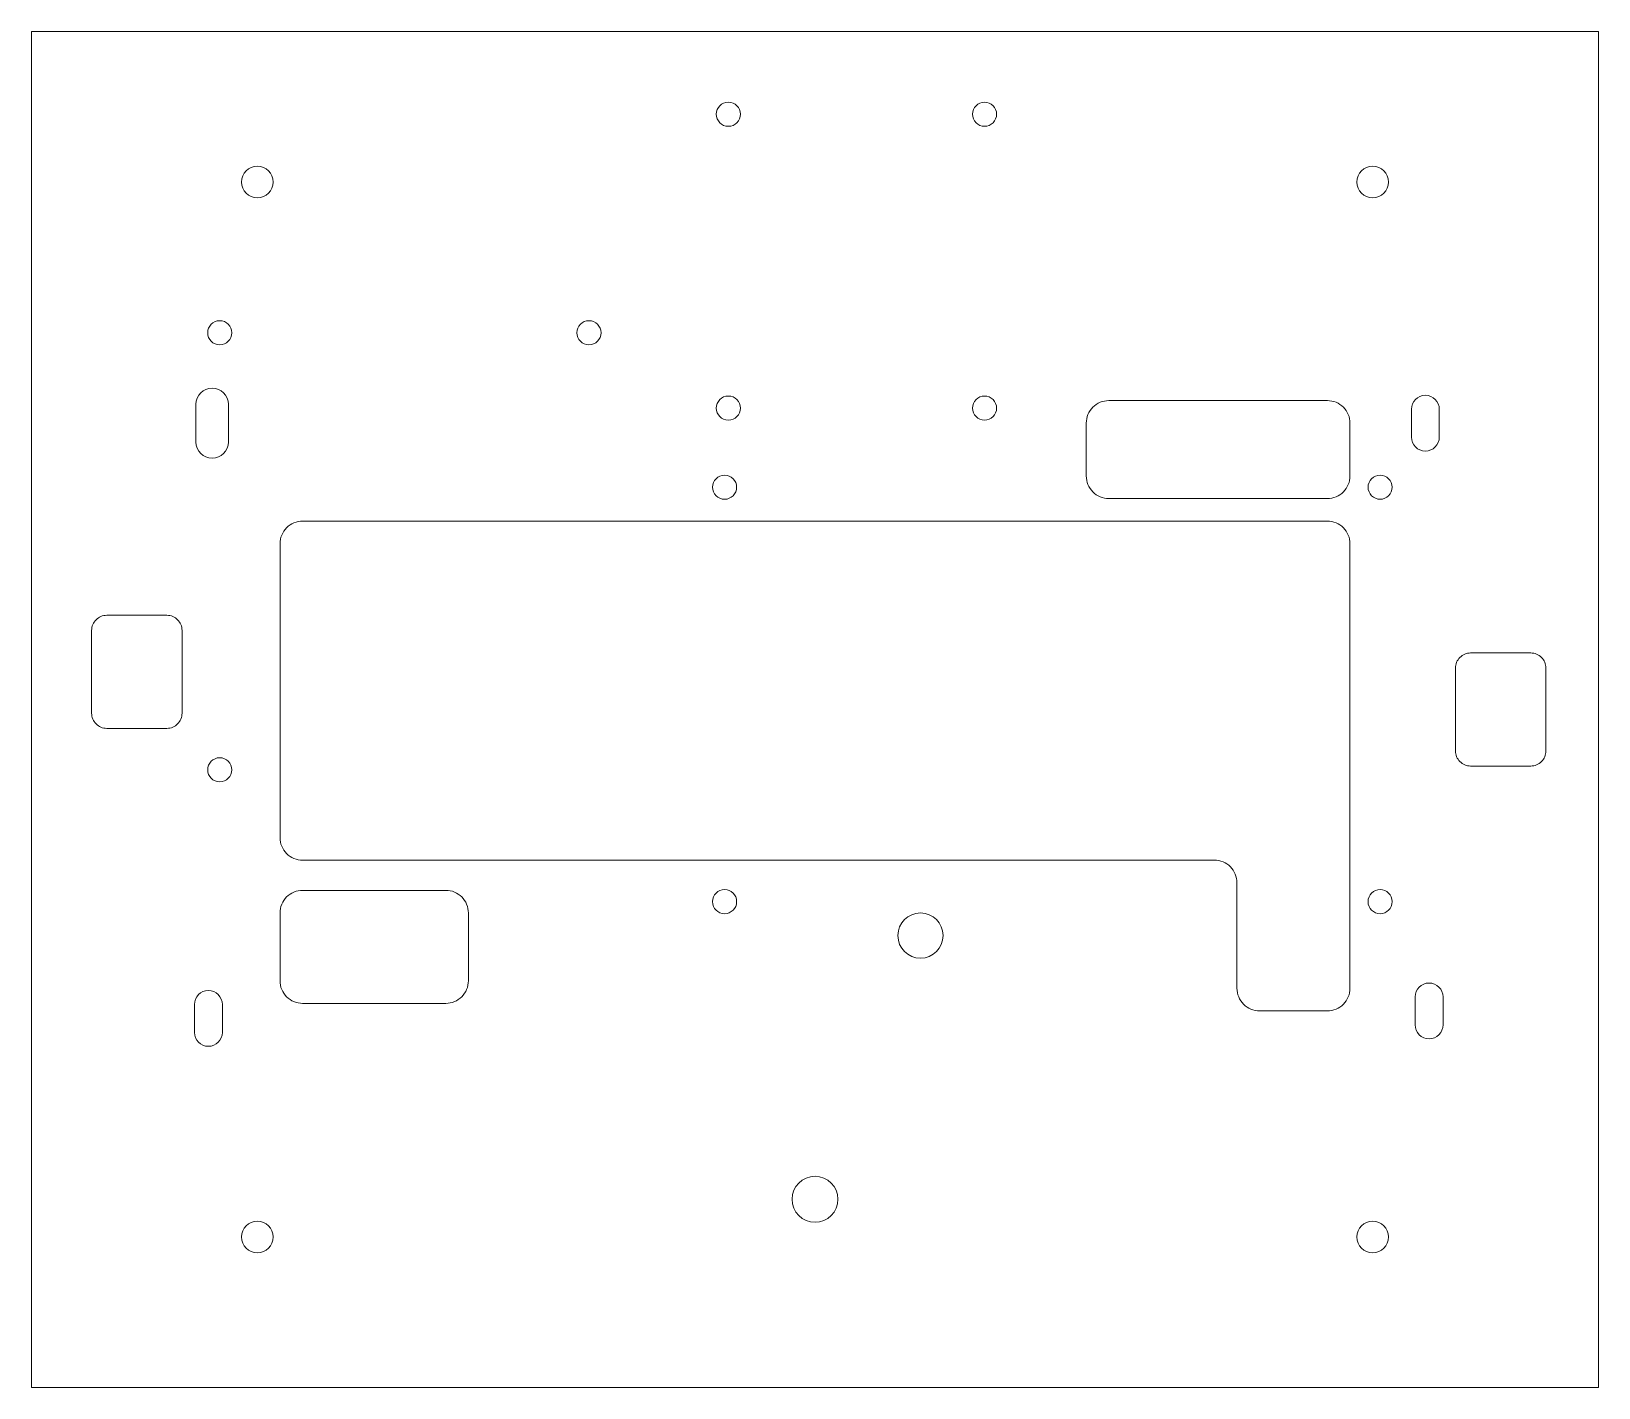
# Model space of a CAD drawing. Header units: millimetres. Extents: x -104 to 104, y -90 to 90.
import ezdxf

# ---------------------------------------------------------------- set-up
doc = ezdxf.new("R2010")
doc.units = ezdxf.units.MM

msp = doc.modelspace()

# ---------------------------------------------------------------- linework, layer by layer
at = {"color": 7, "linetype": 'Continuous', "lineweight": 15}
msp.add_lwpolyline([(-104, -90), (104, -90), (104, 90), (-104, 90)], close=True, dxfattribs=at)
for points in [[(-77.85, 40.5, 1), (-82.15, 40.5), (-82.15, 35.5, 1), (-77.85, 35.5)], [(82.85, 39.85, 1), (79.15, 39.85), (79.15, 36.15, 1), (82.85, 36.15)], [(68, 28, 0.414214), (71, 31), (71, 38, 0.414214), (68, 41), (39, 41, 0.414214), (36, 38), (36, 31, 0.414214), (39, 28)], [(68, 25), (-68, 25, 0.414214), (-71, 22), (-71, -17, 0.414214), (-68, -20), (53, -20, -0.414214), (56, -23), (56, -37, 0.414214), (59, -40), (68, -40, 0.414214), (71, -37), (71, 22, 0.414214)], [(-86, -2.5, 0.414214), (-84, -0.5), (-84, 10.5, 0.414214), (-86, 12.5), (-94, 12.5, 0.414214), (-96, 10.5), (-96, -0.5, 0.414214), (-94, -2.5)], [(87, -7.5), (95, -7.5, 0.414214), (97, -5.5), (97, 5.5, 0.414214), (95, 7.5), (87, 7.5, 0.414214), (85, 5.5), (85, -5.5, 0.414214)], [(-68, -39), (-49, -39, 0.414214), (-46, -36), (-46, -27, 0.414214), (-49, -24), (-68, -24, 0.414214), (-71, -27), (-71, -36, 0.414214)], [(-78.65, -39.15, 1), (-82.35, -39.15), (-82.35, -42.85, 1), (-78.65, -42.85)], [(83.35, -38.15, 1), (79.65, -38.15), (79.65, -41.85, 1), (83.35, -41.85)]]:
    msp.add_lwpolyline(points, format="xyb", close=True, dxfattribs=at)
for centre, radius in [((-11.5, 79), 1.6), ((22.5, 79), 1.6), ((-74, 70), 2.1), ((74, 70), 2.1), ((-79, 50), 1.6), ((-30, 50), 1.6), ((-11.5, 40), 1.6), ((22.5, 40), 1.6), ((-12, 29.5), 1.6), ((75, 29.5), 1.6), ((-79, -8), 1.6), ((-12, -25.5), 1.6), ((75, -25.5), 1.6), ((14, -30), 3), ((0, -65), 3.05), ((-74, -70), 2.1), ((74, -70), 2.1)]:
    msp.add_circle(centre, radius, dxfattribs=at)

doc.saveas('drawing.dxf')
